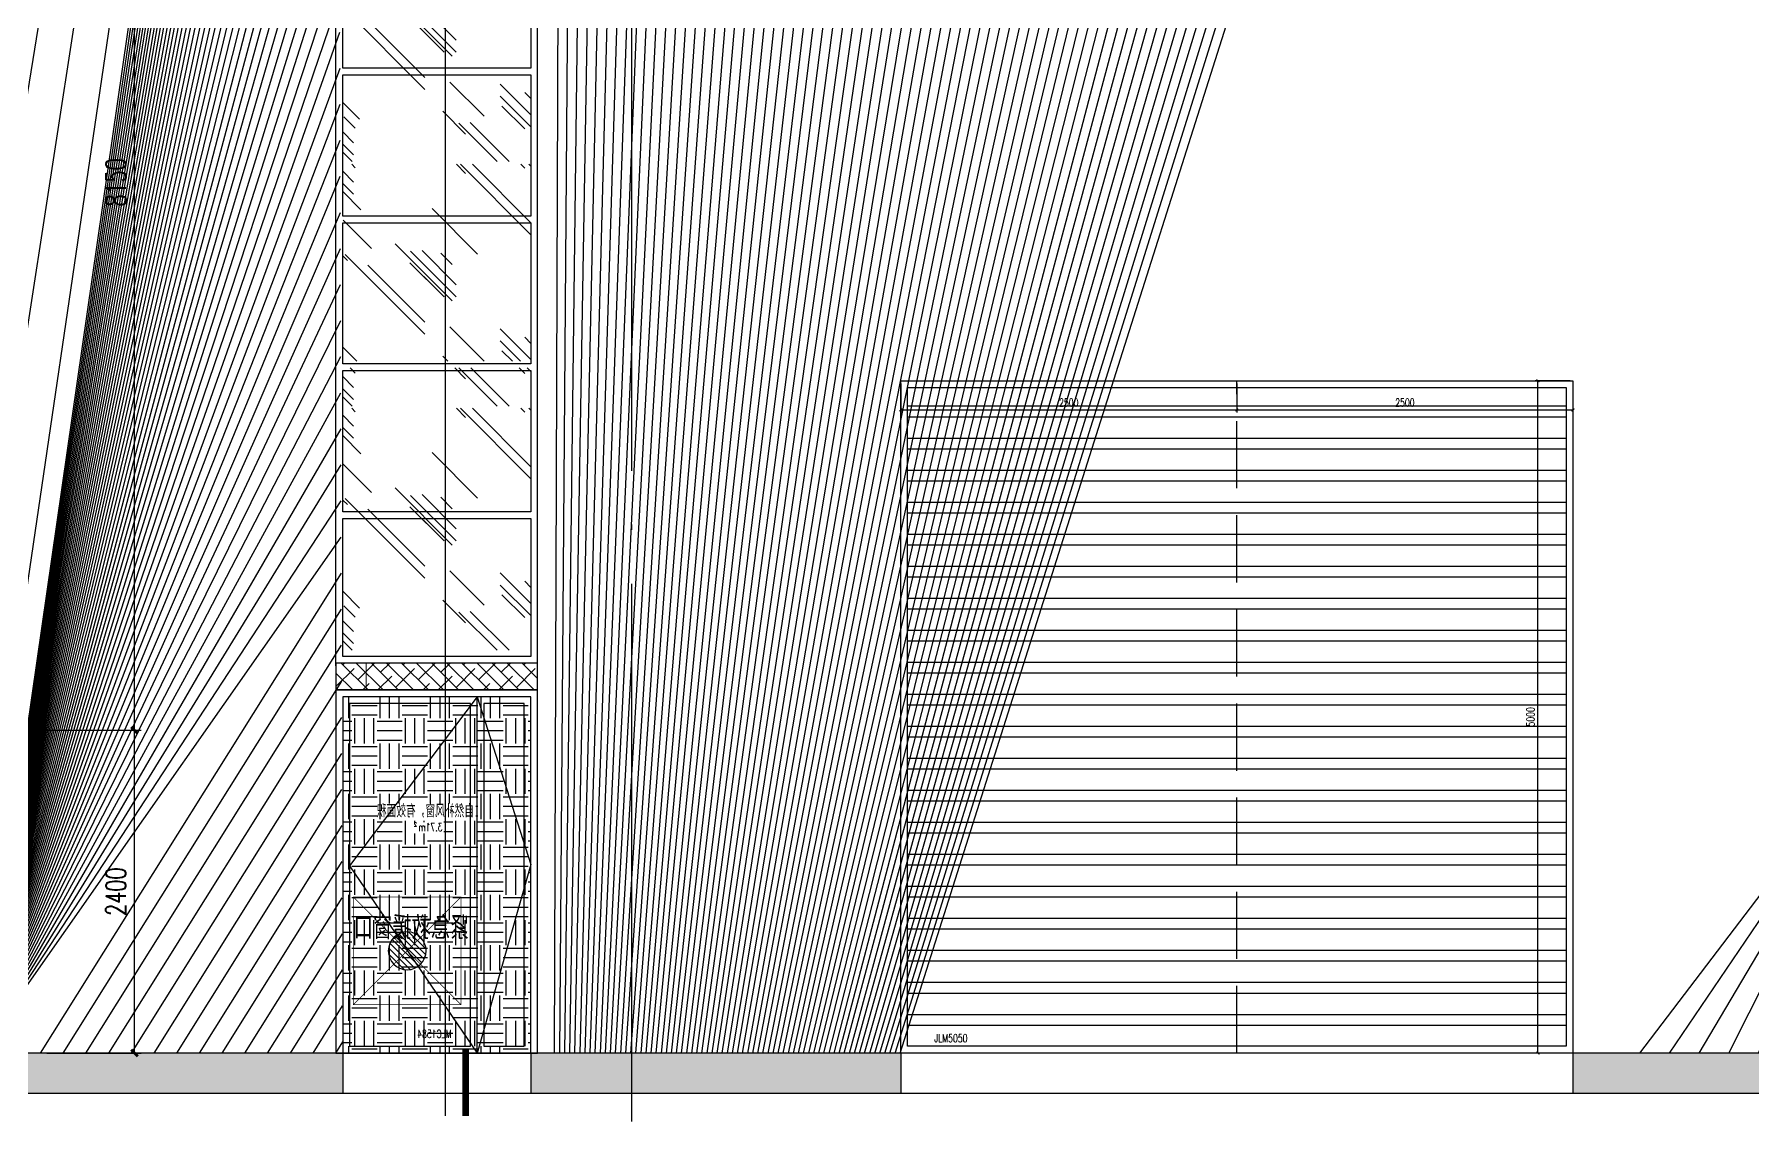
# Model space of a CAD drawing. Extents: x -4210259 to 293730, y -7499 to 868879.
# Drawn here: x 105076 to 117856, y 516608 to 524813 of the extents above; entities that cross this region are included whole.
import ezdxf

# ---------------------------------------------------------------- set-up
doc = ezdxf.new("R2010")
doc.units = 0
doc.header["$LTSCALE"] = 1000
doc.header["$MEASUREMENT"] = 0
for name, pattern in [('__DASH', [0.35, 0.25, -0.1]), ('DASH', [0.35, 0.25, -0.1]), ('DOTE', [2.4200000000000004, 2, -0.2, 0.02, -0.2])]:
    doc.linetypes.add(name, pattern=pattern)
doc.layers.get('Defpoints').update_dxf_attribs({"color": 210})
for name, color, linetype in [('A-AXIS-DOTE', 14, 'DOTE'), ('A-AXIS-DP', 126, 'Continuous'), ('A-AXIS-SYMB', 3, 'Continuous'), ('A-HATCH-2', 251, 'Continuous'), ('A-LIN-V', 9, 'Continuous'), ('A-WINDOW', 140, 'Continuous'), ('A-彩色打印层', 22, 'Continuous'), ('A-门窗表显示尺寸', 160, 'Continuous'), ('AS-WALL', 40, 'Continuous'), ('AXIS', 3, 'Continuous'), ('PUB_DIM', 3, 'Continuous'), ('SPACE', 7, 'Continuous'), ('SPACE_HATCH', 8, 'Continuous')]:
    doc.layers.add(name, color=color, linetype=linetype)
doc.layers.add('A-WALL-HATCH', color=8, linetype='Continuous', lineweight=13)
doc.styles.add('_TCH_DIM_T3', font='SIMPLEX', dxfattribs={"width": 0.7058823529411765, "bigfont": 'GBCBIG'})
doc.styles.add('_TCH_SPACE', font='SIMPLEX', dxfattribs={"height": 5, "bigfont": 'GBCBIG'})
doc.styles.add('A-DIM_T3', font='SIMPLEX', dxfattribs={"width": 0.7058823529411765, "bigfont": 'GBCBIG'})
doc.styles.add('A-STANDARD', font='SIMPLEX', dxfattribs={"bigfont": 'GBCBIG'})
doc.styles.add('STYLE1', font='')
doc.styles.get('STYLE1').set_extended_font_data('SimSun')
doc.dimstyles.new('_TCH_ARCH&&20', dxfattribs={"dimtxt": 59.5, "dimasz": 20, "dimexe": 20, "dimexo": 20, "dimgap": 25.25, "dimtad": 1, "dimdec": 0, "dimzin": 0, "dimdsep": 46, "dimtxsty": '_TCH_DIM_T3', "dimblk": 'ARCHTICK', "dimcen": 0.09, "dimclrt": 7, "dimazin": 2, "dimtfac": 1, "dimtdec": 0, "dimtix": 1, "dimtmove": 2, "dimatfit": 3, "dimfxl": 0, "dimtolj": 1, "dimtzin": 0, "dimarcsym": 0})
doc.dimstyles.new('_TCH_ARCH&&50', dxfattribs={"dimtxt": 148.75, "dimasz": 50, "dimexe": 50, "dimexo": 50, "dimgap": 63.12500000000001, "dimtad": 1, "dimdec": 0, "dimzin": 0, "dimdsep": 46, "dimtxsty": '_TCH_DIM_T3', "dimblk": 'ARCHTICK', "dimcen": 0.09, "dimclrt": 7, "dimazin": 2, "dimtfac": 1, "dimtdec": 0, "dimtix": 1, "dimtmove": 2, "dimatfit": 3, "dimfxl": 0, "dimtolj": 1, "dimtzin": 0, "dimarcsym": 0})
doc.dimstyles.new('A-DIM&&20', dxfattribs={"dimtxt": 59.5, "dimasz": 20, "dimexe": 20, "dimexo": 20, "dimgap": 25.25, "dimtad": 1, "dimdec": 0, "dimzin": 0, "dimdsep": 46, "dimtxsty": 'A-DIM_T3', "dimblk": 'ARCHTICK', "dimcen": 0.09, "dimclrt": 7, "dimazin": 2, "dimtfac": 1, "dimtdec": 0, "dimtix": 1, "dimtmove": 2, "dimatfit": 3, "dimfxl": 0, "dimtolj": 1, "dimtzin": 0, "dimarcsym": 0})

# ---------------------------------------------------------------- blocks, each defined once
blk = doc.blocks.new('_ArchTick')
at = {"color": 0, "linetype": 'ByBlock', "const_width": 0.4}
blk.add_lwpolyline([(-0.5, -0.5), (0.5, 0.5)], dxfattribs=at)
blk = doc.blocks.new('*D1236')
at = {"layer": 'A-门窗表显示尺寸', "color": 0, "lineweight": -2}
for p, q in [((-1640980.163610153, 522217.4520265139), (-1640980.163610153, 521999.9999999749)), ((-1638480.163610147, 522217.4520265139), (-1638480.163610147, 521999.9999999749)), ((-1640980.163610153, 522019.9999999749), (-1638480.163610147, 522019.9999999749))]:
    blk.add_line(p, q, dxfattribs=at)
at = {"layer": 'Defpoints', "color": 0}
for p in [(-1640980.163610153, 522237.4520265139), (-1638480.163610147, 522237.4520265139), (-1638480.163610147, 522019.9999999749)]:
    blk.add_point(p, dxfattribs=at)
at = {"layer": 'A-门窗表显示尺寸', "color": 0, "lineweight": -2, "xscale": 20, "yscale": 20, "zscale": 20, "rotation": 180}
blk.add_blockref('_ArchTick', (-1640980.163610153, 522019.9999999749), dxfattribs=at)
at = {"layer": 'A-门窗表显示尺寸', "color": 0, "lineweight": -2, "xscale": 20, "yscale": 20, "zscale": 20}
blk.add_blockref('_ArchTick', (-1638480.163610147, 522019.9999999749), dxfattribs=at)
at = {"layer": 'A-门窗表显示尺寸', "color": 7, "insert": (-1639730.16361015, 522074.9999999749), "char_height": 59.5, "attachment_point": 5, "style": 'A-DIM_T3'}
blk.add_mtext('\\A1;2500', dxfattribs=at)
blk = doc.blocks.new('*D1237')
at = {"layer": 'A-门窗表显示尺寸', "color": 0, "lineweight": -2}
for p, q in [((-1643480.16361016, 522217.4520265139), (-1643480.16361016, 521999.9999999749)), ((-1640980.163610153, 522217.4520265139), (-1640980.163610153, 521999.9999999749)), ((-1643480.16361016, 522019.9999999749), (-1640980.163610153, 522019.9999999749))]:
    blk.add_line(p, q, dxfattribs=at)
at = {"layer": 'Defpoints', "color": 0}
for p in [(-1643480.16361016, 522237.4520265139), (-1640980.163610153, 522237.4520265139), (-1640980.163610153, 522019.9999999749)]:
    blk.add_point(p, dxfattribs=at)
at = {"layer": 'A-门窗表显示尺寸', "color": 0, "lineweight": -2, "xscale": 20, "yscale": 20, "zscale": 20, "rotation": 180}
blk.add_blockref('_ArchTick', (-1643480.16361016, 522019.9999999749), dxfattribs=at)
at = {"layer": 'A-门窗表显示尺寸', "color": 0, "lineweight": -2, "xscale": 20, "yscale": 20, "zscale": 20}
blk.add_blockref('_ArchTick', (-1640980.163610153, 522019.9999999749), dxfattribs=at)
at = {"layer": 'A-门窗表显示尺寸', "color": 7, "insert": (-1642230.163610157, 522074.9999999749), "char_height": 59.5, "attachment_point": 5, "style": 'A-DIM_T3'}
blk.add_mtext('\\A1;2500', dxfattribs=at)
blk = doc.blocks.new('*D1238')
at = {"layer": 'A-门窗表显示尺寸', "color": 0, "lineweight": -2}
for p, q in [((-1638500.163610148, 522237.4520265141), (-1638760.56329158, 522237.4520265141)), ((-1638740.56329158, 517237.4520265142), (-1638740.56329158, 522237.4520265141)), ((-1638500.163610148, 517237.4520265142), (-1638760.56329158, 517237.4520265142))]:
    blk.add_line(p, q, dxfattribs=at)
at = {"layer": 'Defpoints', "color": 0}
for p in [(-1638740.56329158, 522237.4520265141), (-1638480.163610148, 522237.4520265141), (-1638480.163610148, 517237.4520265142)]:
    blk.add_point(p, dxfattribs=at)
at = {"layer": 'A-门窗表显示尺寸', "color": 0, "lineweight": -2, "xscale": 20, "yscale": 20, "zscale": 20}
for p, rotation in [((-1638740.56329158, 522237.4520265141), 90), ((-1638740.56329158, 517237.4520265142), 270)]:
    blk.add_blockref('_ArchTick', p, dxfattribs=dict(at, rotation=rotation))
at = {"layer": 'A-门窗表显示尺寸', "color": 7, "insert": (-1638795.563291579, 519737.4520265145), "char_height": 59.5, "attachment_point": 5, "rotation": 90, "style": 'A-DIM_T3'}
blk.add_mtext('\\A1;5000', dxfattribs=at)
blk = doc.blocks.new('*D1228')
at = {"layer": 'A-门窗表显示尺寸', "color": 0, "lineweight": -2}
for p, q in [((-1802664.319735164, 520137.4520265377), (-1802494.319735164, 520137.4520265377)), ((-1802514.319735164, 519937.4520265377), (-1802514.319735164, 520137.4520265377)), ((-1802664.319735164, 519937.4520265377), (-1802494.319735164, 519937.4520265377))]:
    blk.add_line(p, q, dxfattribs=at)
at = {"layer": 'Defpoints', "color": 0}
for p in [(-1802684.319735164, 520137.4520265377), (-1802514.319735164, 520137.4520265377), (-1802684.319735164, 519937.4520265377)]:
    blk.add_point(p, dxfattribs=at)
at = {"layer": 'A-门窗表显示尺寸', "color": 0, "lineweight": -2, "xscale": 20, "yscale": 20, "zscale": 20}
for p, rotation in [((-1802514.319735164, 520137.4520265377), 90), ((-1802514.319735164, 519937.4520265377), 270)]:
    blk.add_blockref('_ArchTick', p, dxfattribs=dict(at, rotation=rotation))
at = {"layer": 'A-门窗表显示尺寸', "color": 7, "insert": (-1802569.319735163, 520037.4520265381), "char_height": 59.5, "attachment_point": 5, "rotation": 90, "style": '_TCH_DIM_T3'}
blk.add_mtext('\\A1;200', dxfattribs=at)
blk = doc.blocks.new('*D1229')
at = {"layer": 'A-门窗表显示尺寸', "color": 0, "lineweight": -2}
for p, q in [((-1802664.319735164, 521237.4520265376), (-1802494.319735164, 521237.4520265376)), ((-1802514.319735164, 520137.4520265377), (-1802514.319735164, 521237.4520265376)), ((-1802664.319735164, 520137.4520265377), (-1802494.319735164, 520137.4520265377))]:
    blk.add_line(p, q, dxfattribs=at)
at = {"layer": 'Defpoints', "color": 0}
for p in [(-1802684.319735164, 521237.4520265376), (-1802514.319735164, 521237.4520265376), (-1802684.319735164, 520137.4520265377)]:
    blk.add_point(p, dxfattribs=at)
at = {"layer": 'A-门窗表显示尺寸', "color": 0, "lineweight": -2, "xscale": 20, "yscale": 20, "zscale": 20}
for p, rotation in [((-1802514.319735164, 521237.4520265376), 90), ((-1802514.319735164, 520137.4520265377), 270)]:
    blk.add_blockref('_ArchTick', p, dxfattribs=dict(at, rotation=rotation))
at = {"layer": 'A-门窗表显示尺寸', "color": 7, "insert": (-1802569.319735163, 520687.4520265381), "char_height": 59.5, "attachment_point": 5, "rotation": 90, "style": '_TCH_DIM_T3'}
blk.add_mtext('\\A1;1100', dxfattribs=at)
blk = doc.blocks.new('*D1230')
at = {"layer": 'A-门窗表显示尺寸', "color": 0, "lineweight": -2}
for p, q in [((-1802664.319735164, 522337.4520265376), (-1802494.319735164, 522337.4520265376)), ((-1802514.319735164, 521237.4520265376), (-1802514.319735164, 522337.4520265376)), ((-1802664.319735164, 521237.4520265376), (-1802494.319735164, 521237.4520265376))]:
    blk.add_line(p, q, dxfattribs=at)
at = {"layer": 'Defpoints', "color": 0}
for p in [(-1802684.319735164, 522337.4520265376), (-1802514.319735164, 522337.4520265376), (-1802684.319735164, 521237.4520265376)]:
    blk.add_point(p, dxfattribs=at)
at = {"layer": 'A-门窗表显示尺寸', "color": 0, "lineweight": -2, "xscale": 20, "yscale": 20, "zscale": 20}
for p, rotation in [((-1802514.319735164, 522337.4520265376), 90), ((-1802514.319735164, 521237.4520265376), 270)]:
    blk.add_blockref('_ArchTick', p, dxfattribs=dict(at, rotation=rotation))
at = {"layer": 'A-门窗表显示尺寸', "color": 7, "insert": (-1802569.319735163, 521787.452026538), "char_height": 59.5, "attachment_point": 5, "rotation": 90, "style": '_TCH_DIM_T3'}
blk.add_mtext('\\A1;1100', dxfattribs=at)
blk = doc.blocks.new('*D1231')
at = {"layer": 'A-门窗表显示尺寸', "color": 0, "lineweight": -2}
for p, q in [((-1802664.319735164, 523437.4520265376), (-1802494.319735164, 523437.4520265376)), ((-1802514.319735164, 522337.4520265376), (-1802514.319735164, 523437.4520265376)), ((-1802664.319735164, 522337.4520265376), (-1802494.319735164, 522337.4520265376))]:
    blk.add_line(p, q, dxfattribs=at)
at = {"layer": 'Defpoints', "color": 0}
for p in [(-1802684.319735164, 523437.4520265376), (-1802514.319735164, 523437.4520265376), (-1802684.319735164, 522337.4520265376)]:
    blk.add_point(p, dxfattribs=at)
at = {"layer": 'A-门窗表显示尺寸', "color": 0, "lineweight": -2, "xscale": 20, "yscale": 20, "zscale": 20}
for p, rotation in [((-1802514.319735164, 523437.4520265376), 90), ((-1802514.319735164, 522337.4520265376), 270)]:
    blk.add_blockref('_ArchTick', p, dxfattribs=dict(at, rotation=rotation))
at = {"layer": 'A-门窗表显示尺寸', "color": 7, "insert": (-1802569.319735163, 522887.452026538), "char_height": 59.5, "attachment_point": 5, "rotation": 90, "style": '_TCH_DIM_T3'}
blk.add_mtext('\\A1;1100', dxfattribs=at)
blk = doc.blocks.new('*D1232')
at = {"layer": 'A-门窗表显示尺寸', "color": 0, "lineweight": -2}
for p, q in [((-1802664.319735164, 524537.4520265376), (-1802494.319735164, 524537.4520265376)), ((-1802514.319735164, 523437.4520265376), (-1802514.319735164, 524537.4520265376)), ((-1802664.319735164, 523437.4520265376), (-1802494.319735164, 523437.4520265376))]:
    blk.add_line(p, q, dxfattribs=at)
at = {"layer": 'Defpoints', "color": 0}
for p in [(-1802684.319735164, 524537.4520265376), (-1802514.319735164, 524537.4520265376), (-1802684.319735164, 523437.4520265376)]:
    blk.add_point(p, dxfattribs=at)
at = {"layer": 'A-门窗表显示尺寸', "color": 0, "lineweight": -2, "xscale": 20, "yscale": 20, "zscale": 20}
for p, rotation in [((-1802514.319735164, 524537.4520265376), 90), ((-1802514.319735164, 523437.4520265376), 270)]:
    blk.add_blockref('_ArchTick', p, dxfattribs=dict(at, rotation=rotation))
at = {"layer": 'A-门窗表显示尺寸', "color": 7, "insert": (-1802569.319735163, 523987.452026538), "char_height": 59.5, "attachment_point": 5, "rotation": 90, "style": '_TCH_DIM_T3'}
blk.add_mtext('\\A1;1100', dxfattribs=at)
blk = doc.blocks.new('*D1233')
at = {"layer": 'A-门窗表显示尺寸', "color": 0, "lineweight": -2}
for p, q in [((-1802664.319735164, 525637.4520265376), (-1802494.319735164, 525637.4520265376)), ((-1802514.319735164, 524537.4520265376), (-1802514.319735164, 525637.4520265376)), ((-1802664.319735164, 524537.4520265376), (-1802494.319735164, 524537.4520265376))]:
    blk.add_line(p, q, dxfattribs=at)
at = {"layer": 'Defpoints', "color": 0}
for p in [(-1802684.319735164, 525637.4520265376), (-1802514.319735164, 525637.4520265376), (-1802684.319735164, 524537.4520265376)]:
    blk.add_point(p, dxfattribs=at)
at = {"layer": 'A-门窗表显示尺寸', "color": 0, "lineweight": -2, "xscale": 20, "yscale": 20, "zscale": 20}
for p, rotation in [((-1802514.319735164, 525637.4520265376), 90), ((-1802514.319735164, 524537.4520265376), 270)]:
    blk.add_blockref('_ArchTick', p, dxfattribs=dict(at, rotation=rotation))
at = {"layer": 'A-门窗表显示尺寸', "color": 7, "insert": (-1802569.319735163, 525087.452026538), "char_height": 59.5, "attachment_point": 5, "rotation": 90, "style": '_TCH_DIM_T3'}
blk.add_mtext('\\A1;1100', dxfattribs=at)
blk = doc.blocks.new('*D1234')
at = {"layer": 'A-门窗表显示尺寸', "color": 0, "lineweight": -2}
for p, q in [((-1802644.319735164, 525637.4520265376), (-1802300.000000076, 525637.4520265376)), ((-1802320.000000076, 517237.4520265394), (-1802320.000000076, 525637.4520265376)), ((-1802644.319735164, 517237.4520265394), (-1802300.000000076, 517237.4520265394))]:
    blk.add_line(p, q, dxfattribs=at)
at = {"layer": 'Defpoints', "color": 0}
for p in [(-1802664.319735164, 525637.4520265376), (-1802320.000000076, 525637.4520265376), (-1802664.319735164, 517237.4520265394)]:
    blk.add_point(p, dxfattribs=at)
at = {"layer": 'A-门窗表显示尺寸', "color": 0, "lineweight": -2, "xscale": 20, "yscale": 20, "zscale": 20}
for p, rotation in [((-1802320.000000076, 525637.4520265376), 90), ((-1802320.000000076, 517237.4520265394), 270)]:
    blk.add_blockref('_ArchTick', p, dxfattribs=dict(at, rotation=rotation))
at = {"layer": 'A-门窗表显示尺寸', "color": 7, "insert": (-1802375.000000076, 521437.4520265389), "char_height": 59.5, "attachment_point": 5, "rotation": 90, "style": '_TCH_DIM_T3'}
blk.add_mtext('\\A1;8400', dxfattribs=at)
blk = doc.blocks.new('*D1235')
at = {"layer": 'A-门窗表显示尺寸', "color": 0, "lineweight": -2}
for p, q in [((-1803590.399681424, 525102.5479734626), (-1803590.399681424, 525272.0383787705)), ((-1803590.399681424, 525252.0383787705), (-1802090.399681419, 525252.0383787705)), ((-1802090.399681419, 525102.5479734626), (-1802090.399681419, 525272.0383787705))]:
    blk.add_line(p, q, dxfattribs=at)
at = {"layer": 'Defpoints', "color": 0}
for p in [(-1802090.399681419, 525252.0383787705), (-1803590.399681424, 525082.5479734626), (-1802090.399681419, 525082.5479734626)]:
    blk.add_point(p, dxfattribs=at)
at = {"layer": 'A-门窗表显示尺寸', "color": 0, "lineweight": -2, "xscale": 20, "yscale": 20, "zscale": 20, "rotation": 180}
blk.add_blockref('_ArchTick', (-1803590.399681424, 525252.0383787705), dxfattribs=at)
at = {"layer": 'A-门窗表显示尺寸', "color": 0, "lineweight": -2, "xscale": 20, "yscale": 20, "zscale": 20}
blk.add_blockref('_ArchTick', (-1802090.399681419, 525252.0383787705), dxfattribs=at)
at = {"layer": 'A-门窗表显示尺寸', "color": 7, "insert": (-1802840.399681421, 525307.0383787705), "char_height": 59.5, "attachment_point": 5, "style": 'A-DIM_T3'}
blk.add_mtext('\\A1;1500', dxfattribs=at)
blk = doc.blocks.new('*D1453')
at = {"layer": 'Defpoints', "color": 0}
for p in [(-1646821.070931956, 507410), (-1646021.070931957, 507410), (-1646021.070931957, 507336.7004206729)]:
    blk.add_point(p, dxfattribs=at)
at = {"layer": 'PUB_DIM', "color": 0, "lineweight": -2}
for p, q in [((-1646821.070931956, 507390), (-1646821.070931956, 507316.7004206729)), ((-1646021.070931957, 507390), (-1646021.070931957, 507316.7004206729)), ((-1646821.070931956, 507336.7004206729), (-1646021.070931957, 507336.7004206729))]:
    blk.add_line(p, q, dxfattribs=at)
at = {"layer": 'PUB_DIM', "color": 0, "lineweight": -2, "xscale": 20, "yscale": 20, "zscale": 20, "rotation": 180}
blk.add_blockref('_ArchTick', (-1646821.070931956, 507336.7004206729), dxfattribs=at)
at = {"layer": 'PUB_DIM', "color": 0, "lineweight": -2, "xscale": 20, "yscale": 20, "zscale": 20}
blk.add_blockref('_ArchTick', (-1646021.070931957, 507336.7004206729), dxfattribs=at)
at = {"layer": 'PUB_DIM', "color": 7, "insert": (-1646421.070931957, 507391.7004206729), "char_height": 59.5, "attachment_point": 5, "style": '_TCH_DIM_T3'}
blk.add_mtext('\\A1;800', dxfattribs=at)
blk = doc.blocks.new('*D1454')
at = {"layer": 'Defpoints', "color": 0}
for p in [(-1646739.854972556, 507431.0709319565), (-1646688.444212607, 507431.0709319565), (-1646739.854972556, 506631.0709319569)]:
    blk.add_point(p, dxfattribs=at)
at = {"layer": 'PUB_DIM', "color": 0, "lineweight": -2}
for p, q in [((-1646719.854972556, 507431.0709319565), (-1646668.444212607, 507431.0709319565)), ((-1646688.444212607, 506631.0709319569), (-1646688.444212607, 507431.0709319565)), ((-1646719.854972556, 506631.0709319569), (-1646668.444212607, 506631.0709319569))]:
    blk.add_line(p, q, dxfattribs=at)
at = {"layer": 'PUB_DIM', "color": 0, "lineweight": -2, "xscale": 20, "yscale": 20, "zscale": 20}
for p, rotation in [((-1646688.444212607, 507431.0709319565), 90), ((-1646688.444212607, 506631.0709319569), 270)]:
    blk.add_blockref('_ArchTick', p, dxfattribs=dict(at, rotation=rotation))
at = {"layer": 'PUB_DIM', "color": 7, "insert": (-1646743.444212607, 507031.070931957), "char_height": 59.5, "attachment_point": 5, "rotation": 90, "style": '_TCH_DIM_T3'}
blk.add_mtext('\\A1;800', dxfattribs=at)
blk = doc.blocks.new('*D1224')
at = {"layer": 'A-门窗表显示尺寸', "color": 0, "lineweight": -2}
for p, q in [((-1821600.399681433, 519937.4520265376), (-1821444.319745147, 519937.4520265376)), ((-1821464.319745147, 517237.4520265393), (-1821464.319745147, 519937.4520265376)), ((-1821600.399681433, 517237.4520265393), (-1821444.319745147, 517237.4520265393))]:
    blk.add_line(p, q, dxfattribs=at)
at = {"layer": 'Defpoints', "color": 0}
for p in [(-1821620.399681433, 519937.4520265376), (-1821464.319745147, 519937.4520265376), (-1821620.399681433, 517237.4520265393)]:
    blk.add_point(p, dxfattribs=at)
at = {"layer": 'A-门窗表显示尺寸', "color": 0, "lineweight": -2, "xscale": 20, "yscale": 20, "zscale": 20}
for p, rotation in [((-1821464.319745147, 519937.4520265376), 90), ((-1821464.319745147, 517237.4520265393), 270)]:
    blk.add_blockref('_ArchTick', p, dxfattribs=dict(at, rotation=rotation))
at = {"layer": 'A-门窗表显示尺寸', "color": 7, "insert": (-1821519.319745146, 518587.4520265389), "char_height": 59.5, "attachment_point": 5, "rotation": 90, "style": 'A-DIM_T3'}
blk.add_mtext('\\A1;2700', dxfattribs=at)
blk = doc.blocks.new('*D1225')
at = {"layer": 'A-门窗表显示尺寸', "color": 0, "lineweight": -2}
for p, q in [((-1822540.399661427, 519442.5479734627), (-1822540.399661427, 519612.0383787705)), ((-1822540.399661427, 519592.0383787705), (-1822090.399681424, 519592.0383787705)), ((-1822090.399681424, 519442.5479734627), (-1822090.399681424, 519612.0383787705))]:
    blk.add_line(p, q, dxfattribs=at)
at = {"layer": 'Defpoints', "color": 0}
for p in [(-1822090.399681424, 519592.0383787705), (-1822540.399661427, 519422.5479734627), (-1822090.399681424, 519422.5479734627)]:
    blk.add_point(p, dxfattribs=at)
at = {"layer": 'A-门窗表显示尺寸', "color": 0, "lineweight": -2, "xscale": 20, "yscale": 20, "zscale": 20, "rotation": 180}
blk.add_blockref('_ArchTick', (-1822540.399661427, 519592.0383787705), dxfattribs=at)
at = {"layer": 'A-门窗表显示尺寸', "color": 0, "lineweight": -2, "xscale": 20, "yscale": 20, "zscale": 20}
blk.add_blockref('_ArchTick', (-1822090.399681424, 519592.0383787705), dxfattribs=at)
at = {"layer": 'A-门窗表显示尺寸', "color": 7, "insert": (-1822315.399671426, 519647.0383787705), "char_height": 59.5, "attachment_point": 5, "style": 'A-DIM_T3'}
blk.add_mtext('\\A1;450', dxfattribs=at)
blk = doc.blocks.new('*D1226')
at = {"layer": 'A-门窗表显示尺寸', "color": 0, "lineweight": -2}
for p, q in [((-1822090.399681424, 519442.5479734627), (-1822090.399681424, 519612.0383787705)), ((-1822090.399681424, 519592.0383787705), (-1821040.39968142, 519592.0383787705)), ((-1821040.39968142, 519442.5479734626), (-1821040.39968142, 519612.0383787705))]:
    blk.add_line(p, q, dxfattribs=at)
at = {"layer": 'Defpoints', "color": 0}
for p in [(-1821040.39968142, 519592.0383787705), (-1822090.399681424, 519422.5479734627), (-1821040.39968142, 519422.5479734626)]:
    blk.add_point(p, dxfattribs=at)
at = {"layer": 'A-门窗表显示尺寸', "color": 0, "lineweight": -2, "xscale": 20, "yscale": 20, "zscale": 20, "rotation": 180}
blk.add_blockref('_ArchTick', (-1822090.399681424, 519592.0383787705), dxfattribs=at)
at = {"layer": 'A-门窗表显示尺寸', "color": 0, "lineweight": -2, "xscale": 20, "yscale": 20, "zscale": 20}
blk.add_blockref('_ArchTick', (-1821040.39968142, 519592.0383787705), dxfattribs=at)
at = {"layer": 'A-门窗表显示尺寸', "color": 7, "insert": (-1821565.399681422, 519647.0383787705), "char_height": 59.5, "attachment_point": 5, "style": 'A-DIM_T3'}
blk.add_mtext('\\A1;1050', dxfattribs=at)
blk = doc.blocks.new('*D1227')
at = {"layer": 'A-门窗表显示尺寸', "color": 0, "lineweight": -2}
for p, q in [((-1822540.399661427, 519572.5479734627), (-1822540.399661427, 519742.0383787705)), ((-1822540.399661427, 519722.0383787705), (-1821040.39968142, 519722.0383787705)), ((-1821040.39968142, 519572.5479734626), (-1821040.39968142, 519742.0383787705))]:
    blk.add_line(p, q, dxfattribs=at)
at = {"layer": 'Defpoints', "color": 0}
for p in [(-1821040.39968142, 519722.0383787705), (-1822540.399661427, 519552.5479734627), (-1821040.39968142, 519552.5479734626)]:
    blk.add_point(p, dxfattribs=at)
at = {"layer": 'A-门窗表显示尺寸', "color": 0, "lineweight": -2, "xscale": 20, "yscale": 20, "zscale": 20, "rotation": 180}
blk.add_blockref('_ArchTick', (-1822540.399661427, 519722.0383787705), dxfattribs=at)
at = {"layer": 'A-门窗表显示尺寸', "color": 0, "lineweight": -2, "xscale": 20, "yscale": 20, "zscale": 20}
blk.add_blockref('_ArchTick', (-1821040.39968142, 519722.0383787705), dxfattribs=at)
at = {"layer": 'A-门窗表显示尺寸', "color": 7, "insert": (-1821790.399671423, 519777.0383787705), "char_height": 59.5, "attachment_point": 5, "style": 'A-DIM_T3'}
blk.add_mtext('\\A1;1500', dxfattribs=at)
blk = doc.blocks.new('*D143')
at = {"layer": 'A-AXIS-DP', "color": 0, "lineweight": -2}
for p, q in [((105169.9999999572, 519637.4520265406), (105870.6676166624, 519637.4520265406)), ((105820.6676166624, 517237.4520265406), (105820.6676166624, 519637.4520265406)), ((105169.9999999572, 517237.4520265406), (105870.6676166624, 517237.4520265406))]:
    blk.add_line(p, q, dxfattribs=at)
at = {"layer": 'Defpoints', "color": 0}
for p in [(105119.9999999572, 519637.4520265406), (105820.6676166624, 519637.4520265406), (105119.9999999572, 517237.4520265406)]:
    blk.add_point(p, dxfattribs=at)
at = {"layer": 'A-AXIS-DP', "color": 0, "lineweight": -2, "xscale": 50, "yscale": 50, "zscale": 50}
for p, rotation in [((105820.6676166624, 519637.4520265406), 90), ((105820.6676166624, 517237.4520265406), 270)]:
    blk.add_blockref('_ArchTick', p, dxfattribs=dict(at, rotation=rotation))
at = {"layer": 'A-AXIS-DP', "color": 7, "insert": (105683.1676166625, 518437.4520265405), "char_height": 148.75, "attachment_point": 5, "rotation": 90, "style": '_TCH_DIM_T3'}
blk.add_mtext('\\A1;2400', dxfattribs=at)
blk = doc.blocks.new('*D144')
at = {"layer": 'A-AXIS-DP', "color": 0, "lineweight": -2}
for p, q in [((105169.9999999572, 527787.4520265491), (105870.6676166624, 527787.4520265491)), ((105820.6676166624, 519637.4520265406), (105820.6676166624, 527787.4520265491)), ((105169.9999999572, 519637.4520265406), (105870.6676166624, 519637.4520265406))]:
    blk.add_line(p, q, dxfattribs=at)
at = {"layer": 'Defpoints', "color": 0}
for p in [(105119.9999999572, 527787.4520265491), (105820.6676166624, 527787.4520265491), (105119.9999999572, 519637.4520265406)]:
    blk.add_point(p, dxfattribs=at)
at = {"layer": 'A-AXIS-DP', "color": 0, "lineweight": -2, "xscale": 50, "yscale": 50, "zscale": 50}
for p, rotation in [((105820.6676166624, 527787.4520265491), 90), ((105820.6676166624, 519637.4520265406), 270)]:
    blk.add_blockref('_ArchTick', p, dxfattribs=dict(at, rotation=rotation))
at = {"layer": 'A-AXIS-DP', "color": 7, "insert": (105683.1676166625, 523712.4520265448), "char_height": 148.75, "attachment_point": 5, "rotation": 90, "style": '_TCH_DIM_T3'}
blk.add_mtext('\\A1;8150', dxfattribs=at)
blk = doc.blocks.new('JLM5050')
at = {"layer": 'A-HATCH-2'}
h = blk.add_hatch(dxfattribs=at)
h.set_pattern_fill('ANSI32', color=256, scale=50, angle=45.00000000000001)
h.set_pattern_definition([(180, (0, 0), (-1.4210854715202e-14, -238.125), []), (180, (-79.3750342852436, 79.37503428522905), (-1.4210854715202e-14, -238.125), [])])
h.paths.add_polyline_path([(-1643430.16361016, 522187.4520265139), (-1638530.163610147, 522187.4520265139), (-1638530.163610147, 517287.452026514), (-1643430.16361016, 517287.452026514)])
at = {"layer": 'A-AXIS-DOTE', "linetype": '__DASH', "ltscale": 2}
blk.add_line((-1640980.163610153, 517237.452026514), (-1640980.163610153, 522237.4520265139), dxfattribs=at)
at = {"layer": 'A-LIN-V'}
blk.add_lwpolyline([(-1643480.16361016, 522237.4520265139), (-1638480.163610147, 522237.4520265139), (-1638480.163610147, 517237.452026514), (-1643480.16361016, 517237.452026514)], close=True, dxfattribs=at)
at = {"layer": 'A-门窗表显示尺寸'}
blk.add_lwpolyline([(-1643430.16361016, 522187.4520265139), (-1638530.163610147, 522187.4520265139), (-1638530.163610147, 517287.452026514), (-1643430.16361016, 517287.452026514)], close=True, dxfattribs=at)
at = {"layer": 'A-门窗表显示尺寸', "color": 3, "style": 'A-STANDARD', "width": 0.7058823529411765}
blk.add_text('JLM5050', height=59.5, dxfattribs=at).set_placement((-1643230, 517317.452026514))
at = {"layer": 'A-门窗表显示尺寸'}
for p1, p2, distance, picture, middle in [((-1643480.16361016, 522237.4520265139), (-1640980.163610153, 522237.4520265139), -217.45202653901652, '*D1237', (-1642230.163610157, 522074.9999999749)), ((-1640980.163610153, 522237.4520265139), (-1638480.163610147, 522237.4520265139), -217.45202653901654, '*D1236', (-1639730.16361015, 522074.9999999749)), ((-1638480.163610147, 517237.452026514), (-1638480.163610147, 522237.4520265139), 260.39968143287115, '*D1238', (-1638795.563291579, 519737.4520265145))]:
    dim = blk.add_aligned_dim(p1=p1, p2=p2, distance=distance, dimstyle='A-DIM&&20', dxfattribs=at)
    dim.commit()
    dim.dimension.update_dxf_attribs({"geometry": picture, "text_midpoint": middle})
blk = doc.blocks.new('C1454')
at = {"layer": 'A-HATCH-2'}
h = blk.add_hatch(dxfattribs=at)
h.set_pattern_fill('ANSI38', color=256, scale=50)
h.set_pattern_definition([(45, (0, 0), (-56.12660075668221, 56.12660075668221), []), (135, (0, 0), (-168.3798022700466, 56.12660075668222), [198.4375, -119.0625])])
h.paths.add_polyline_path([(-1803590.3996815, 520137.4520265375), (-1802090.399681419, 520137.4520265375), (-1802090.399681419, 519937.4520265375), (-1803590.3996815, 519937.4520265375)])
at = {"layer": 'A-WALL-HATCH'}
h = blk.add_hatch(dxfattribs=at)
h.set_pattern_fill('玻璃2', color=256, scale=100)
h.set_pattern_definition([(45, (2950370.000000008, 40.00000002526212), (0, 1527.350647362943), [600, -360, 600, -360, 240, -523.28157]), (45, (2950340.000000008, 70.00000002526212), (0, 1527.350647362943), [480, -600, 360, -360, 420, -463.28157]), (45, (2950340.000000008, 160.0000000252621), (0, 1527.350647362943), [360, -720, 240, -360, 540, -463.28157]), (45, (2950430.000000008, 70.00000002526212), (0, 1527.350647362943), [360, -720, 300, -1303.2815]), (45, (2950520.000000008, 160.0000000252621), (0, 1527.350647362943), [180, -900, 120, -1483.2815]), (45, (2950370.000000008, 310.0000000252621), (0, 1527.350647362943), [120, -900, 120, -480, 300, -763.28157]), (45, (2950910.000000008, 220.0000000252621), (0, 1527.350647362943), [600, -900, 720, -475.28157]), (45, (2950910.000000008, 130.0000000252621), (0, 1527.350647362943), [840, -600, 900, -355.28157]), (45, (2951060.000000008, 250.0000000252621), (0, -1697.056274847714), [600, -840, 480, -763.28157]), (45, (2950970.000000008, 430.0000000252621), (0, 1527.350647362943), [300, -1200, 360, -823.28157]), (45, (2951150.000000008, 340.0000000252621), (0, 1527.350647362943), [240, -1200, 240, -1003.2815])])
h.paths.add_polyline_path([(-1803540.399681425, 523867.4520265374), (-1802140.399681419, 523867.4520265374), (-1802140.399681419, 525567.4520265374), (-1803540.399681425, 525567.4520265374)])
h = blk.add_hatch(dxfattribs=at)
h.set_pattern_fill('玻璃2', color=256, scale=100)
h.set_pattern_definition([(45, (2950370.000000008, -1779.999999974738), (0, 1527.350647362943), [600, -360, 600, -360, 240, -523.28157]), (45, (2950340.000000008, -1749.999999974738), (0, 1527.350647362943), [480, -600, 360, -360, 420, -463.28157]), (45, (2950340.000000008, -1659.999999974738), (0, 1527.350647362943), [360, -720, 240, -360, 540, -463.28157]), (45, (2950430.000000008, -1749.999999974738), (0, 1527.350647362943), [360, -720, 300, -1303.2815]), (45, (2950520.000000008, -1659.999999974738), (0, 1527.350647362943), [180, -900, 120, -1483.2815]), (45, (2950370.000000008, -1509.999999974738), (0, 1527.350647362943), [120, -900, 120, -480, 300, -763.28157]), (45, (2950910.000000008, -1599.999999974738), (0, 1527.350647362943), [600, -900, 720, -475.28157]), (45, (2950910.000000008, -1689.999999974738), (0, 1527.350647362943), [840, -600, 900, -355.28157]), (45, (2951060.000000008, -1569.999999974738), (0, -1697.056274847714), [600, -840, 480, -763.28157]), (45, (2950970.000000008, -1389.999999974738), (0, 1527.350647362943), [300, -1200, 360, -823.28157]), (45, (2951150.000000008, -1479.999999974738), (0, 1527.350647362943), [240, -1200, 240, -1003.2815])])
h.paths.add_polyline_path([(-1802140.399681419, 522332.4520265374), (-1803540.399681425, 522332.4520265374), (-1803540.399681425, 522047.4520265374), (-1802140.399681419, 522047.4520265374)])
h.paths.add_polyline_path([(-1803540.399681425, 522382.4520265374), (-1802140.399681419, 522382.4520265374), (-1802140.399681419, 523847.4520265374), (-1803540.399681425, 523847.4520265374)])
h = blk.add_hatch(dxfattribs=at)
h.set_pattern_fill('玻璃2', color=256, scale=100)
h.set_pattern_definition([(45, (2950370.000000008, -3594.999999974738), (0, 1527.350647362943), [600, -360, 600, -360, 240, -523.28157]), (45, (2950340.000000008, -3564.999999974738), (0, 1527.350647362943), [480, -600, 360, -360, 420, -463.28157]), (45, (2950340.000000008, -3474.999999974738), (0, 1527.350647362943), [360, -720, 240, -360, 540, -463.28157]), (45, (2950430.000000008, -3564.999999974738), (0, 1527.350647362943), [360, -720, 300, -1303.2815]), (45, (2950520.000000008, -3474.999999974738), (0, 1527.350647362943), [180, -900, 120, -1483.2815]), (45, (2950370.000000008, -3324.999999974738), (0, 1527.350647362943), [120, -900, 120, -480, 300, -763.28157]), (45, (2950910.000000008, -3414.999999974738), (0, 1527.350647362943), [600, -900, 720, -475.28157]), (45, (2950910.000000008, -3504.999999974738), (0, 1527.350647362943), [840, -600, 900, -355.28157]), (45, (2951060.000000008, -3384.999999974738), (0, -1697.056274847714), [600, -840, 480, -763.28157]), (45, (2950970.000000008, -3204.999999974738), (0, 1527.350647362943), [300, -1200, 360, -823.28157]), (45, (2951150.000000008, -3294.999999974738), (0, 1527.350647362943), [240, -1200, 240, -1003.2815])])
h.paths.add_polyline_path([(-1803540.399681425, 520232.4520265374), (-1802140.399681419, 520232.4520265374), (-1802140.399681419, 522032.4520265374), (-1803540.399681425, 522032.4520265374)])
at = {"layer": 'A-LIN-V'}
for p, q in [((-1803590.399681425, 525637.4520265374), (-1802090.399681419, 525637.4520265374)), ((-1803590.3996815, 520137.4520265375), (-1802190.399681494, 520137.4520265375))]:
    blk.add_line(p, q, dxfattribs=at)
at = {"layer": 'A-WALL-HATCH'}
blk.add_line((-1802314.319735163, 519937.4520265375), (-1802314.319735163, 520137.4520265375), dxfattribs=at)
at = {"layer": 'A-WINDOW'}
for p, q in [((-1803590.399681424, 520117.4520265375), (-1803590.399681424, 525637.4520265374)), ((-1803590.399681425, 525637.4520265374), (-1802090.399681419, 525637.4520265374)), ((-1802090.399681419, 520117.4520265375), (-1802090.399681419, 525637.4520265374)), ((-1803590.399681425, 520137.4520265375), (-1802090.399681419, 520137.4520265375))]:
    blk.add_line(p, q, dxfattribs=at)
for points in [[(-1803540.399681014, 524562.4520265374), (-1802140.399681009, 524562.4520265374), (-1802140.399681419, 525587.4520265374), (-1803540.399681425, 525587.4520265374)], [(-1803540.399681014, 523462.4520265374), (-1802140.399681009, 523462.4520265374), (-1802140.399681009, 524512.4520265374), (-1803540.399681014, 524512.4520265374)], [(-1803540.399681014, 522362.4520265374), (-1802140.399681009, 522362.4520265374), (-1802140.399681009, 523412.4520265374), (-1803540.399681014, 523412.4520265374)], [(-1803540.399681015, 522312.4520265374), (-1803540.399681015, 521262.4520265374), (-1802140.399681009, 521262.4520265374), (-1802140.399681009, 522312.4520265374)], [(-1803540.399681425, 520187.4520265374), (-1802140.399681419, 520187.4520265374), (-1802140.399681009, 521212.4520265374), (-1803540.399681015, 521212.4520265374)], [(-1803590.3996815, 520137.4520265375), (-1802090.399681419, 520137.4520265375), (-1802090.399681419, 519937.4520265375), (-1803590.3996815, 519937.4520265375)]]:
    blk.add_lwpolyline(points, close=True, dxfattribs=at)
at = {"layer": 'A-门窗表显示尺寸'}
for p1, p2, distance, dimstyle, picture, middle in [((-1802684.319735163, 524537.4520265374), (-1802684.319735163, 525637.4520265374), -169.99999999883585, '_TCH_ARCH&&20', '*D1233', (-1802569.319735163, 525087.452026538)), ((-1802664.319735163, 517237.4520265392), (-1802664.319735163, 525637.4520265374), -344.31973508698866, '_TCH_ARCH&&20', '*D1234', (-1802375.000000076, 521437.4520265389)), ((-1803590.399681424, 525082.5479734626), (-1802090.399681419, 525082.5479734626), 169.49040530784987, 'A-DIM&&20', '*D1235', (-1802840.399681421, 525307.0383787705)), ((-1802684.319735163, 523437.4520265374), (-1802684.319735163, 524537.4520265374), -169.99999999883585, '_TCH_ARCH&&20', '*D1232', (-1802569.319735163, 523987.452026538)), ((-1802684.319735163, 522337.4520265374), (-1802684.319735163, 523437.4520265374), -169.99999999883585, '_TCH_ARCH&&20', '*D1231', (-1802569.319735163, 522887.452026538)), ((-1802684.319735163, 521237.4520265374), (-1802684.319735163, 522337.4520265374), -169.99999999883585, '_TCH_ARCH&&20', '*D1230', (-1802569.319735163, 521787.452026538)), ((-1802684.319735163, 520137.4520265375), (-1802684.319735163, 521237.4520265374), -169.99999999883585, '_TCH_ARCH&&20', '*D1229', (-1802569.319735163, 520687.4520265381)), ((-1802684.319735163, 519937.4520265375), (-1802684.319735163, 520137.4520265375), -169.99999999883585, '_TCH_ARCH&&20', '*D1228', (-1802569.319735163, 520037.4520265381))]:
    dim = blk.add_aligned_dim(p1=p1, p2=p2, distance=distance, dimstyle=dimstyle, dxfattribs=at)
    dim.commit()
    dim.dimension.update_dxf_attribs({"geometry": picture, "text_midpoint": middle})
blk = doc.blocks.new('w4243')
at = {"layer": 'A-彩色打印层'}
h = blk.add_hatch(dxfattribs=at)
h.set_pattern_fill('ANSI31', color=1, scale=20)
h.set_pattern_definition([(45, (-3059238.806172094, -1095315.761822656), (-22.45064030267288, 22.45064030267288), [])])
edge = h.paths.add_edge_path()
edge.add_arc((-1646421.070931956, 507031.0709319564), 140.6529179719911, 0, 360)
at = {"layer": 'A-彩色打印层', "linetype": 'DASH', "const_width": 5}
blk.add_lwpolyline([(-1646821.070931956, 507431.0709319563), (-1646021.070931956, 507431.0709319563), (-1646021.070931956, 506631.0709319565), (-1646821.070931956, 506631.0709319565)], close=True, dxfattribs=at)
for points in [[(-1646821.070931956, 507431.0709319563), (-1646021.070931956, 506631.0709319565)], [(-1646021.070931956, 507431.0709319563), (-1646821.070931956, 506631.0709319565)]]:
    blk.add_lwpolyline(points, dxfattribs=at)
at = {"layer": 'A-彩色打印层', "ltscale": 0.5}
blk.add_circle((-1646421.070931956, 507031.0709319564), 140.6529179719911, dxfattribs=at)
at = {"layer": 'AXIS', "linetype": 'Continuous', "style": 'STYLE1', "width": 0.7}
blk.add_text('紧急救援窗口', height=150, dxfattribs=at).set_placement((-1646882.74113286, 507134.0278850897))
at = {"layer": 'PUB_DIM'}
for p1, p2, distance, picture, middle in [((-1646821.070931956, 507410), (-1646021.070931957, 507410), -73.29957932711113, '*D1453', (-1646421.070931957, 507391.7004206729)), ((-1646739.854972555, 506631.0709319566), (-1646739.854972555, 507431.0709319563), -51.4107599479612, '*D1454', (-1646743.444212607, 507031.070931957))]:
    dim = blk.add_aligned_dim(p1=p1, p2=p2, distance=distance, dimstyle='_TCH_ARCH&&20', dxfattribs=at)
    dim.commit()
    dim.dimension.update_dxf_attribs({"geometry": picture, "text_midpoint": middle})
blk = doc.blocks.new('WM1328')
at = {"layer": 'SPACE_HATCH'}
h = blk.add_hatch(dxfattribs=at)
h.set_pattern_fill('土壤', color=1, scale=50, style=0)
h.set_pattern_definition([(0, (0, 0), (187.5, 187.5), [187.5, -187.5]), (0, (0, 70.3125), (187.5, 187.5), [187.5, -187.5]), (0, (0, 140.625), (187.5, 187.5), [187.5, -187.5]), (90, (23.4375, 164.0625), (-187.5, 187.5), [187.5, -187.5]), (90, (93.75, 164.0625), (-187.5, 187.5), [187.5, -187.5]), (90, (164.0625, 164.0625), (-187.5, 187.5), [187.5, -187.5])])
h.paths.add_polyline_path([(-1821090.399681437, 517237.4520264968), (-1822490.399661413, 517237.4520264987), (-1822490.39966136, 519887.4520265342), (-1821090.399681457, 519887.4520265341)])
h.paths.add_polyline_path([(-1822080.633723973, 518964), (-1821376.165638866, 518964), (-1821376.165638866, 519094), (-1822080.633723973, 519094)])
h.paths.add_polyline_path([(-1821841.817181419, 518870.79), (-1821616.392181419, 518870.79), (-1821616.392181419, 518954.965), (-1821841.817181419, 518954.965)])
at = {"layer": 'A-WINDOW'}
for p, q in [((-1822540.399661427, 519937.4520265374), (-1821040.399681419, 519937.4520265374)), ((-1822540.399661427, 517237.4520265391), (-1822540.399661427, 519937.4520265374)), ((-1822490.399661427, 517237.452026539), (-1822490.399661427, 519887.4520265374)), ((-1822490.399661427, 519887.4520265374), (-1822090.399681424, 519887.4520265373)), ((-1822090.399681424, 517237.452026539), (-1822090.399681424, 519887.4520265373)), ((-1822090.399681424, 519887.4520265374), (-1821090.39968142, 519887.4520265374)), ((-1821090.39968142, 519887.4520265374), (-1821090.39968142, 517237.452026539)), ((-1821040.399681419, 519937.4520265374), (-1821040.39968142, 517237.452026539)), ((-1822440.399661427, 517287.4520265391), (-1822440.399661427, 519837.4520265374)), ((-1822440.399661427, 519837.4520265374), (-1822140.399681424, 519837.4520265374)), ((-1822140.399681424, 519837.4520265374), (-1822140.399681424, 517287.452026539)), ((-1822040, 517287.452026539), (-1822040, 519837.4520265374)), ((-1822040, 519837.4520265374), (-1821140.39968142, 519837.4520265374)), ((-1821140.39968142, 519837.4520265374), (-1821140.39968142, 517287.452026539)), ((-1821040.39968142, 517237.452026539), (-1822540.399661427, 517237.4520265391)), ((-1822140.399681424, 517287.452026539), (-1822440.399661427, 517287.4520265391)), ((-1821140.39968142, 517287.452026539), (-1822040, 517287.452026539))]:
    blk.add_line(p, q, dxfattribs=at)
for points in [[(-1822090.399681424, 519887.4520265376), (-1822490.399661427, 518640), (-1822090.399681424, 517237.452026539)], [(-1822090.399681424, 519887.4520265373), (-1821140.39968142, 518630.0000000001), (-1822090.399681424, 517237.452026539)]]:
    blk.add_lwpolyline(points, dxfattribs=at)
at = {"layer": 'A-WALL-HATCH'}
blk.add_blockref('w4243', (-175149.1652006172, 10966.3810945928), dxfattribs=at)
at = {"layer": 'A-门窗表显示尺寸', "color": 3, "style": 'A-STANDARD', "width": 0.7058823529411765}
blk.add_text('MLC1584', height=59.5, dxfattribs=at).set_placement((-1821899.999980003, 517350.0000000001))
at = {"layer": 'SPACE', "color": 1, "style": '_TCH_SPACE'}
blk.add_text('自然补风窗，有效面积', height=96.45390070921985, dxfattribs=at).set_placement((-1822067.633723973, 518990))
at = {"layer": 'SPACE', "color": 1, "style": '_TCH_SPACE', "width": 0.7058823529411765}
for s, height, p in [('3.71m', 59.5, (-1821833.399681419, 518887.625)), ('2', 29.75, (-1821641.399681419, 518922.625))]:
    blk.add_text(s, height=height, dxfattribs=at).set_placement(p)
at = {"layer": 'A-门窗表显示尺寸'}
for p1, p2, distance, picture, middle in [((-1821620.399681432, 517237.4520265391), (-1821620.399681432, 519937.4520265374), -156.07993628503755, '*D1224', (-1821519.319745146, 518587.4520265389)), ((-1822540.399661427, 519552.5479734627), (-1821040.39968142, 519552.5479734626), 169.49040530790808, '*D1227', (-1821790.399671423, 519777.0383787705)), ((-1822540.399661427, 519422.5479734627), (-1822090.399681424, 519422.5479734627), 169.49040530784987, '*D1225', (-1822315.399671426, 519647.0383787705)), ((-1822090.399681424, 519422.5479734627), (-1821040.39968142, 519422.5479734626), 169.49040530790808, '*D1226', (-1821565.399681422, 519647.0383787705))]:
    dim = blk.add_aligned_dim(p1=p1, p2=p2, distance=distance, dimstyle='A-DIM&&20', dxfattribs=at)
    dim.commit()
    dim.dimension.update_dxf_attribs({"geometry": picture, "text_midpoint": middle})

msp = doc.modelspace()

# ---------------------------------------------------------------- hatches: boundary and pattern name
at = {"layer": 'A-HATCH-2'}
h = msp.add_hatch(dxfattribs=at)
h.set_pattern_fill('ANSI31', color=256, scale=150, angle=45)
h.set_pattern_definition([(90, (-40598682125.62118, -3384804562.000004), (-238.125, -1.848892746611746e-30), [])])
h.paths.add_polyline_path([(107369.3324139323, 517237.4520265401), (107369.3324139323, 517209.9999999999), (107369.3324139323, 517237.4520265249), (84130, 517237.4520265249), (84119.33238327119, 517237.4520265249), (105019.3323832984, 517237.4520265249), (105019.3323832984, 519637.4520265403), (84119.33238327119, 519637.4520265403), (84119.33238327119, 517237.4520265289), (80330, 517237.4520265209), (80319.33240386331, 517237.452026539), (81819.33240403445, 517237.4520265249), (81919.33238329843, 535687.4520265248), (107319.3324239153, 535695.0000000001)])
h = msp.add_hatch(dxfattribs=at)
h.set_pattern_fill('ANSI31', color=256, scale=150, angle=45.00000000000001)
h.set_pattern_definition([(90, (-40598697720.09633, -3384804562.000004), (-238.125, -1.848892746611746e-30), [])])
h.paths.add_polyline_path([(134319.3323887319, 535687.4520265376), (108919.3324036623, 535687.452026512), (108919.332403663, 517237.4520265372), (111519.4960077733, 517237.4520265126), (111519.4960077733, 522237.4520265138), (116519.4960077864, 522237.4520265138), (116590, 517237.4520265248), (116819.4960077858, 517237.4520264996), (132019.3323832948, 517237.4520265403), (118819.3323832962, 517237.452026517), (118819.3323832962, 519637.4520265404), (132019.3323832985, 519637.4520265404), (132019.3323832985, 517237.4520265249), (135830, 517237.4520265249), (135819.3323890341, 517237.4520265249), (134319.3323887315, 517237.4520265249)])
h = msp.add_hatch(dxfattribs=at)
h.set_pattern_fill('ANSI38', color=256, scale=150)
h.set_pattern_definition([(45, (0, 0), (-168.3798022700466, 168.3798022700466), []), (135, (0, 0), (-505.1394068101398, 168.3798022700467), [595.3125, -357.1875])])
h.paths.add_polyline_path([(124476.4752404356, 516937.4520265246), (168419.3323860153, 516937.4520265246), (168419.3323860153, 517237.4520265249), (124476.4752404356, 517237.4520265249)])
h.paths.add_polyline_path([(122590.7609547208, 516937.4520265245), (116519.3323833046, 516937.4520265245), (116519.3323833046, 517237.4520265249), (122590.7609547208, 517237.4520265249)])
h.paths.add_polyline_path([(108769.3324139377, 517237.4520265402), (111519.3323832916, 517237.4520265402), (111519.3323832916, 516937.4520265245), (108769.3324139377, 516937.4520265245)])
h.paths.add_polyline_path([(63019.33238326688, 516937.4520265092), (107369.3324139328, 516937.4520265092), (107369.3324139328, 517237.4520265249), (63019.33238326688, 517237.4520265249)])
h.paths.add_polyline_path([(54769.33239422063, 517237.4520265402), (57018.93270186847, 517237.4520265402), (57018.93270186847, 516937.4520265093), (54769.33239422063, 516937.4520265093)])
h.paths.add_polyline_path([(27819.3323736887, 516937.4520265246), (53369.33241421287, 516937.4520265246), (53369.33241421287, 517237.4520265095), (27819.3323736887, 517237.4520265095)])
h.paths.add_polyline_path([(8519.332383305067, 516937.4520265246), (26319.3323936814, 516937.4520265246), (26319.3323936814, 517237.4520265248), (8519.332383305067, 517237.4520265248)])
h.paths.add_polyline_path([(769.3324142096099, 517237.4520265248), (3519.332383292029, 517237.4520265248), (3519.332383292029, 516937.4520265246), (769.3324142096099, 516937.4520265246)])
h.paths.add_polyline_path([(-9980.66761670122, 516937.4520265247), (-630.6675857952796, 516937.4520265247), (-630.6675857952796, 517237.4520265401), (-9980.66761670122, 517237.4520265401)])

# ---------------------------------------------------------------- linework, layer by layer
at = {"layer": 'A-AXIS-DOTE', "ltscale": 2}
msp.add_line((109519.3323832985, 511887.4520265246), (109519.3323832985, 538485.0684404911), dxfattribs=at)
at = {"layer": 'A-AXIS-DOTE', "linetype": '__DASH', "ltscale": 2}
msp.add_line((176167.5328996544, 517237.4520265249), (-23524.54757662199, 517237.4520265248), dxfattribs=at)
at = {"layer": 'A-AXIS-SYMB', "color": 1}
msp.add_line((108133.0106227109, 516769.9999999997), (108133.0106227109, 537800), dxfattribs=at)
at = {"layer": 'A-AXIS-SYMB', "color": 1, "const_width": 50}
msp.add_lwpolyline([(108283.0106227109, 516769.9999999997), (108283.0106227109, 517269.9999999997)], dxfattribs=at)
at = {"layer": 'A-LIN-V'}
for p, q in [((168419.3323860153, 517237.4520265249), (-17280.66761670111, 517237.4520265248)), ((107369.3324139323, 517237.4520265249), (107369.3324139323, 516937.4520265245)), ((108769.3324139377, 517237.4520265249), (108769.3324139377, 516937.4520265245)), ((111519.3323832916, 517237.4520265142), (111519.3323832916, 516937.4520265245)), ((116519.3323833046, 517237.4520265143), (116519.3323833046, 516937.4520265245))]:
    msp.add_line(p, q, dxfattribs=at)
at = {"layer": 'AS-WALL'}
msp.add_line((176167.5328996544, 516937.4520265245), (-23524.54757662199, 516937.4520265246), dxfattribs=at)

# ---------------------------------------------------------------- block references
at = {"xscale": -1}
msp.add_blockref('WM1328', (-1713721.067267487, 1.105945557355881e-09), dxfattribs=at)
at = {"layer": 'A-LIN-V', "xscale": -1}
msp.add_blockref('C1454', (-1694771.067257504, 1.105945557355881e-09), dxfattribs=at)
at = {"layer": 'A-LIN-V'}
msp.add_blockref('JLM5050', (1754999.495993451, 2.91038304567337e-10), dxfattribs=at)

# ---------------------------------------------------------------- dimensions: what is measured, and where the dimension line sits
at = {"layer": 'A-AXIS-DP'}
for p1, p2, picture, middle in [((105119.9999999571, 519637.4520265404), (105119.9999999571, 527787.4520265489), '*D144', (105683.1676166625, 523712.4520265448)), ((105119.9999999571, 517237.4520265404), (105119.9999999571, 519637.4520265404), '*D143', (105683.1676166625, 518437.4520265405))]:
    dim = msp.add_aligned_dim(p1=p1, p2=p2, distance=-700.6676167052938, dimstyle='_TCH_ARCH&&50', dxfattribs=at)
    dim.commit()
    dim.dimension.update_dxf_attribs({"geometry": picture, "text_midpoint": middle})

doc.saveas('drawing.dxf')
